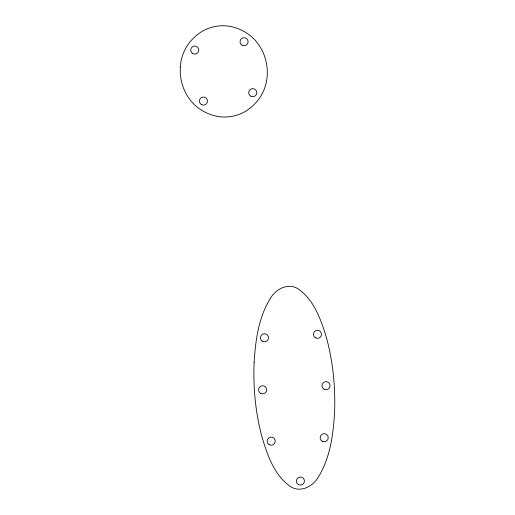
<?xml version="1.0" encoding="UTF-8"?>
<svg xmlns="http://www.w3.org/2000/svg" width="515" height="515" viewBox="0 0 515 515"><rect width="100%" height="100%" fill="white"/><g stroke="black" fill="none" stroke-linecap="round" stroke-linejoin="round"><path stroke-width="0.77" d="M180.263 67.574L180.321 73.555A50.843 50.843 0 0 0 182.561 85.323C185.761 95.661 192.649 104.86 201.97 110.435A45.88 45.88 0 0 0 212.547 115.16C225.319 119.261 239.887 116.493 250.251 107.983A45.88 45.88 0 0 0 258.356 99.704C264.974 91.091 268.006 80.005 267.182 69.216A50.843 50.843 0 0 0 264.942 57.448C261.742 47.11 254.854 37.91 245.533 32.336A45.88 45.88 0 0 0 234.956 27.61C222.184 23.51 207.622 26.278 197.251 34.788A45.88 45.88 0 0 0 189.147 43.073C183.791 50.097 180.681 58.755 180.263 67.574M254.12 362.322C253.065 387.299 255.466 412.489 261.884 436.675C267.324 454.668 273.858 474.495 289.688 486.044C299.852 493.492 313.101 486.63 318.534 476.716C330.16 457.751 333.154 434.982 334.538 413.185C335.593 388.201 333.192 363.011 326.768 338.825C321.328 320.832 314.8 301.005 298.97 289.456C288.806 282.008 275.557 288.87 270.124 298.784C258.491 317.749 255.504 340.518 254.12 362.322M201.41 104.564A4.036 4.036 0 0 0 207.468 101.069A4.036 4.036 0 0 0 201.41 97.573A4.036 4.036 0 0 0 201.41 104.564M192.745 53.586A4.036 4.036 0 0 0 198.803 50.084A4.036 4.036 0 0 0 192.745 46.588A4.036 4.036 0 0 0 192.745 53.586M242.056 45.198A4.036 4.036 0 0 0 248.108 41.702A4.036 4.036 0 0 0 242.056 38.207A4.036 4.036 0 0 0 242.056 45.198M250.477 96.028A4.036 4.036 0 0 0 256.766 92.97A4.036 4.036 0 0 0 250.972 89.056A4.036 4.036 0 0 0 250.477 96.028M315.199 337.673A4.036 4.036 0 0 0 321.489 334.615A4.036 4.036 0 0 0 315.701 330.701A4.036 4.036 0 0 0 315.199 337.673M324.019 389.185A4.036 4.036 0 0 0 330.076 385.69A4.036 4.036 0 0 0 324.019 382.194A4.036 4.036 0 0 0 324.019 389.185M322.171 441.22A4.036 4.036 0 0 0 328.222 437.724A4.036 4.036 0 0 0 322.171 434.229A4.036 4.036 0 0 0 322.171 441.22M298.378 484.538A4.036 4.036 0 0 0 304.436 481.042A4.036 4.036 0 0 0 298.378 477.547A4.036 4.036 0 0 0 298.378 484.538M269.171 444.664A4.036 4.036 0 0 0 275.229 441.168A4.036 4.036 0 0 0 269.171 437.673A4.036 4.036 0 0 0 269.171 444.664M260.596 393.312A4.036 4.036 0 0 0 266.654 389.81A4.036 4.036 0 0 0 260.596 386.314A4.036 4.036 0 0 0 260.596 393.312M262.206 341.123A4.036 4.036 0 0 0 268.495 338.065A4.036 4.036 0 0 0 262.702 334.145A4.036 4.036 0 0 0 262.206 341.123"/></g></svg>
